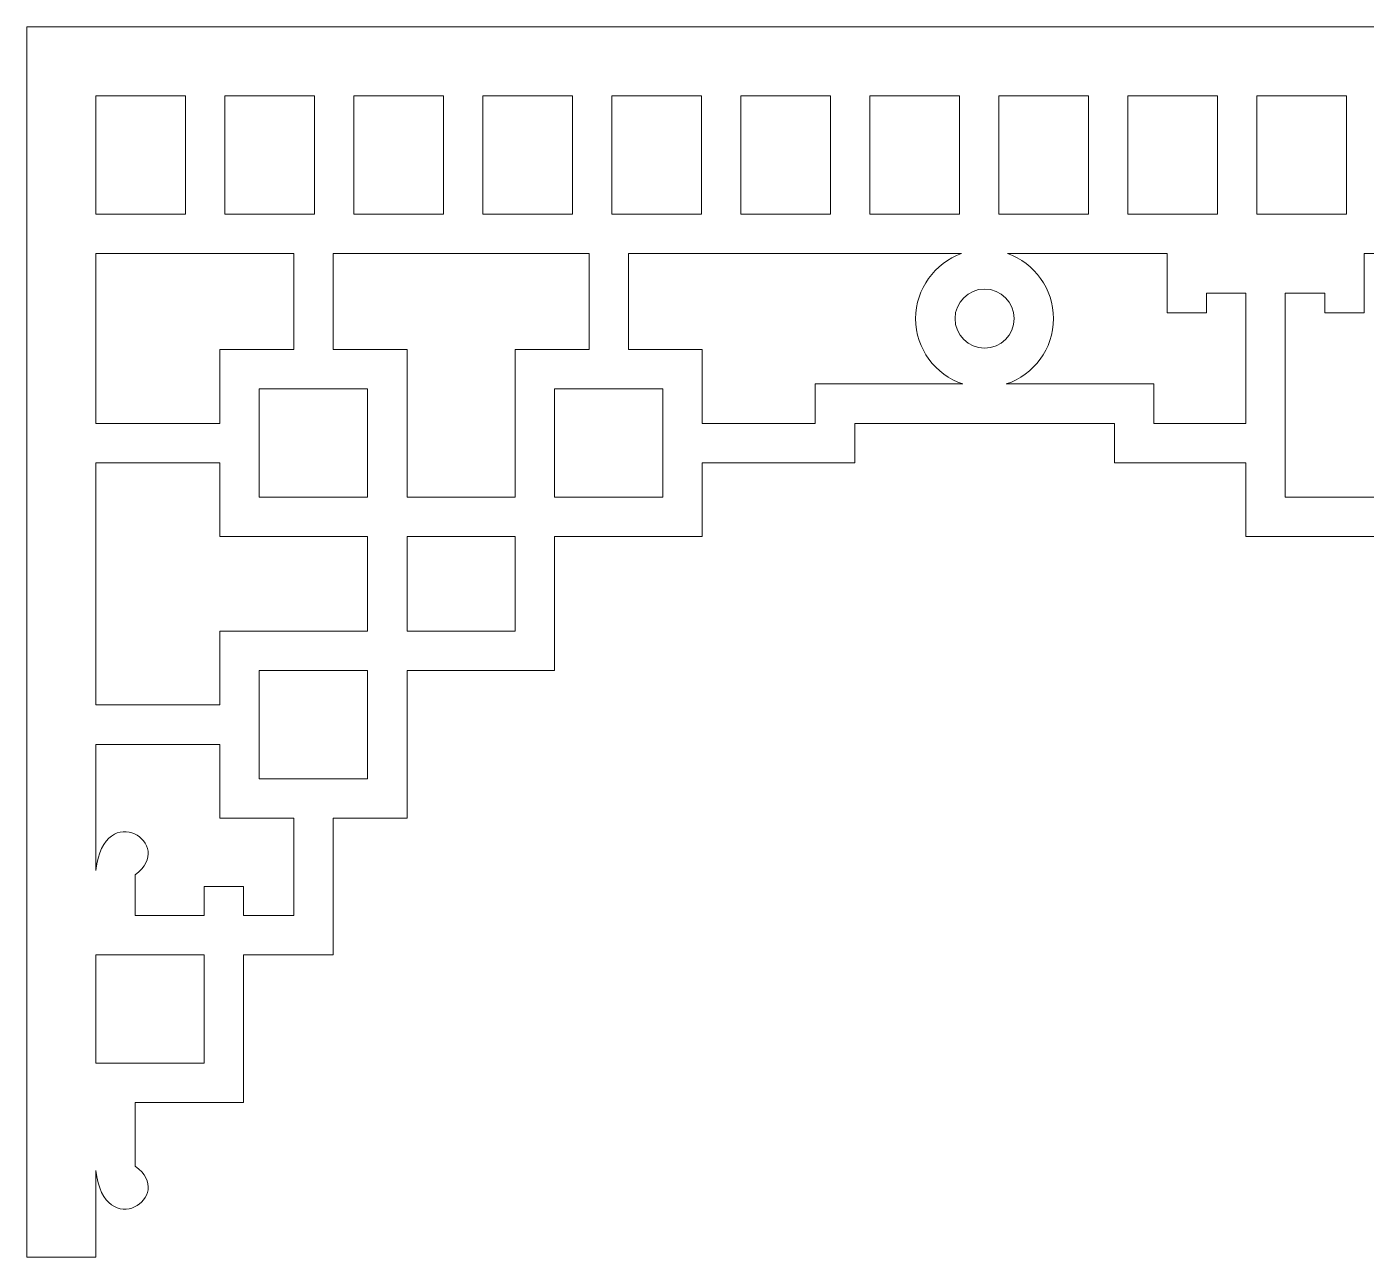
# Model space of a CAD drawing. Header units: centimetres. Extents: x -19 to 23.9, y -2.9 to 10.8.
# Drawn here: x -19.05 to -4.09, y -2.91 to 10.84 of the extents above; entities that cross this region are included whole.
import ezdxf

# ---------------------------------------------------------------- set-up
doc = ezdxf.new("R2010")
doc.units = ezdxf.units.CM
doc.header["$MEASUREMENT"] = 0
doc.layers.add('layer 1', color=7, linetype='Continuous')

msp = doc.modelspace()

# ---------------------------------------------------------------- linework, layer by layer
at = {"layer": 'layer 1', "color": 242, "lineweight": 9}
for points, knots in [([(-0.49691, 3.00372), (-0.49691, 3.00372), (-1.32569, 3.64449), (-1.32569, 3.64449), (-1.32569, 3.64449), (-1.32569, 3.64449), (-3.6411, 3.64449), (-3.6411, 3.64449), (-3.6411, 3.64449), (-3.6411, 4.14329), (-3.6411, 4.64207), (-3.6411, 5.14079), (-3.6411, 5.14079), (-3.6411, 5.14079), (-5.43131, 5.14079), (-5.43131, 5.14079), (-5.43131, 5.14079), (-5.43131, 5.41582), (-5.43131, 5.69085), (-5.43131, 5.96585), (-5.43131, 5.96585), (-5.43131, 5.96585), (-6.90035, 5.96585), (-6.90035, 5.96585), (-6.90035, 5.96585), (-6.90035, 5.96585), (-6.90035, 6.40588), (-6.90035, 6.40588), (-6.90035, 6.40588), (-6.90035, 6.40588), (-9.80102, 6.40588), (-9.80102, 6.40588), (-9.80102, 6.40588), (-9.80102, 6.40588), (-9.80102, 5.96585), (-9.80102, 5.96585), (-9.80102, 5.96585), (-10.36859, 5.96585), (-10.93616, 5.96585), (-11.50366, 5.96585), (-11.50366, 5.96585), (-11.50366, 5.96585), (-11.50366, 5.14079), (-11.50366, 5.14079), (-11.50366, 5.14079), (-11.50366, 5.14079), (-13.15377, 5.14079), (-13.15377, 5.14079), (-13.15377, 5.14079), (-13.15377, 4.64207), (-13.15377, 4.14329), (-13.15377, 3.64449), (-13.15377, 3.64449), (-13.15377, 3.64449), (-14.80171, 3.64449), (-14.80171, 3.64449), (-14.80171, 3.64449), (-14.80171, 3.64449), (-14.80171, 1.99437), (-14.80171, 1.99437), (-14.80171, 1.99437), (-14.80171, 1.99437), (-15.62677, 1.99437), (-15.62677, 1.99437), (-15.62677, 1.99437), (-15.62677, 1.48594), (-15.62677, 0.9776), (-15.62677, 0.4691), (-15.62677, 0.4691), (-15.62677, 0.4691), (-16.62873, 0.4691), (-16.62873, 0.4691), (-16.62873, 0.4691), (-16.62873, -0.08092), (-16.62873, -0.63096), (-16.62873, -1.18102), (-16.62873, -1.18102), (-16.62873, -1.18102), (-17.83881, -1.18102), (-17.83881, -1.18102), (-17.83881, -1.18102), (-17.83881, -1.18102), (-17.83881, -1.8931), (-17.83881, -1.8931), (-17.83881, -1.8931), (-17.36686, -2.22853), (-18.18139, -2.75826), (-18.27885, -1.94092), (-18.27885, -1.94092), (-18.27885, -1.94092), (-18.27885, -2.91075), (-18.27885, -2.91075), (-18.27885, -2.91075), (-18.27885, -2.91075), (-19.0489, -2.91075), (-19.0489, -2.91075), (-19.0489, -2.91075), (-19.0489, -2.91075), (-19.0489, 10.83705), (-19.0489, 10.83705), (-19.0489, 10.83705), (-4.73705, 10.83705), (9.57461, 10.83705), (23.88646, 10.83705), (23.88646, 10.83705), (23.88646, 10.83705), (23.88646, -2.91075), (23.88646, -2.91075), (23.88646, -2.91075), (23.88646, -2.91075), (23.11641, -2.91075), (23.11641, -2.91075), (23.11641, -2.91075), (23.11641, -2.91075), (23.11641, -1.94092), (23.11641, -1.94092), (23.11641, -1.94092), (23.01895, -2.75826), (22.20442, -2.22853), (22.67637, -1.8931), (22.67637, -1.8931), (22.67637, -1.8931), (22.67637, -1.18102), (22.67637, -1.18102), (22.67637, -1.18102), (22.67637, -1.18102), (21.46629, -1.18102), (21.46629, -1.18102), (21.46629, -1.18102), (21.46629, -0.63096), (21.46629, -0.08092), (21.46629, 0.4691), (21.46629, 0.4691), (21.46629, 0.4691), (20.46433, 0.4691), (20.46433, 0.4691), (20.46433, 0.4691), (20.46433, 0.9776), (20.46433, 1.48594), (20.46433, 1.99437), (20.46433, 1.99437), (20.46433, 1.99437), (19.63927, 1.99437), (19.63927, 1.99437), (19.63927, 1.99437), (19.63927, 1.99437), (19.63927, 3.64449), (19.63927, 3.64449), (19.63927, 3.64449), (19.63927, 3.64449), (17.99133, 3.64449), (17.99133, 3.64449), (17.99133, 3.64449), (17.99133, 4.14329), (17.99133, 4.64207), (17.99133, 5.14079), (17.99133, 5.14079), (17.99133, 5.14079), (16.34122, 5.14079), (16.34122, 5.14079), (16.34122, 5.14079), (16.34122, 5.14079), (16.34122, 5.96585), (16.34122, 5.96585), (16.34122, 5.96585), (15.77372, 5.96585), (15.20615, 5.96585), (14.63858, 5.96585), (14.63858, 5.96585), (14.63858, 5.96585), (14.63858, 6.40588), (14.63858, 6.40588), (14.63858, 6.40588), (14.63858, 6.40588), (11.73791, 6.40588), (11.73791, 6.40588), (11.73791, 6.40588), (11.73791, 6.40588), (11.73791, 5.96585), (11.73791, 5.96585), (11.73791, 5.96585), (11.73791, 5.96585), (10.26887, 5.96585), (10.26887, 5.96585), (10.26887, 5.96585), (10.26887, 5.69085), (10.26887, 5.41582), (10.26887, 5.14079), (10.26887, 5.14079), (10.26887, 5.14079), (8.47865, 5.14079), (8.47865, 5.14079), (8.47865, 5.14079), (8.47865, 4.64207), (8.47865, 4.14329), (8.47865, 3.64449), (8.47865, 3.64449), (8.47865, 3.64449), (6.16325, 3.64449), (6.16325, 3.64449), (6.16325, 3.64449), (6.16325, 3.64449), (5.33447, 3.00372), (5.33447, 3.00372), (5.33447, 3.00372), (3.39065, 3.00372), (1.44685, 3.00372), (-0.49691, 3.00372)], [0, 0, 0, 0, 0.01886792, 0.01886792, 0.01886792, 0.01886792, 0.03773585, 0.03773585, 0.03773585, 0.03773585, 0.05660377, 0.05660377, 0.05660377, 0.05660377, 0.0754717, 0.0754717, 0.0754717, 0.0754717, 0.09433962, 0.09433962, 0.09433962, 0.09433962, 0.11320755, 0.11320755, 0.11320755, 0.11320755, 0.13207547, 0.13207547, 0.13207547, 0.13207547, 0.1509434, 0.1509434, 0.1509434, 0.1509434, 0.16981132, 0.16981132, 0.16981132, 0.16981132, 0.18867925, 0.18867925, 0.18867925, 0.18867925, 0.20754717, 0.20754717, 0.20754717, 0.20754717, 0.22641509, 0.22641509, 0.22641509, 0.22641509, 0.24528302, 0.24528302, 0.24528302, 0.24528302, 0.26415094, 0.26415094, 0.26415094, 0.26415094, 0.28301887, 0.28301887, 0.28301887, 0.28301887, 0.30188679, 0.30188679, 0.30188679, 0.30188679, 0.32075472, 0.32075472, 0.32075472, 0.32075472, 0.33962264, 0.33962264, 0.33962264, 0.33962264, 0.35849057, 0.35849057, 0.35849057, 0.35849057, 0.37735849, 0.37735849, 0.37735849, 0.37735849, 0.39622642, 0.39622642, 0.39622642, 0.39622642, 0.41509434, 0.41509434, 0.41509434, 0.41509434, 0.43396226, 0.43396226, 0.43396226, 0.43396226, 0.45283019, 0.45283019, 0.45283019, 0.45283019, 0.47169811, 0.47169811, 0.47169811, 0.47169811, 0.49056604, 0.49056604, 0.49056604, 0.49056604, 0.50943396, 0.50943396, 0.50943396, 0.50943396, 0.52830189, 0.52830189, 0.52830189, 0.52830189, 0.54716981, 0.54716981, 0.54716981, 0.54716981, 0.56603774, 0.56603774, 0.56603774, 0.56603774, 0.58490566, 0.58490566, 0.58490566, 0.58490566, 0.60377358, 0.60377358, 0.60377358, 0.60377358, 0.62264151, 0.62264151, 0.62264151, 0.62264151, 0.64150943, 0.64150943, 0.64150943, 0.64150943, 0.66037736, 0.66037736, 0.66037736, 0.66037736, 0.67924528, 0.67924528, 0.67924528, 0.67924528, 0.69811321, 0.69811321, 0.69811321, 0.69811321, 0.71698113, 0.71698113, 0.71698113, 0.71698113, 0.73584906, 0.73584906, 0.73584906, 0.73584906, 0.75471698, 0.75471698, 0.75471698, 0.75471698, 0.77358491, 0.77358491, 0.77358491, 0.77358491, 0.79245283, 0.79245283, 0.79245283, 0.79245283, 0.81132075, 0.81132075, 0.81132075, 0.81132075, 0.83018868, 0.83018868, 0.83018868, 0.83018868, 0.8490566, 0.8490566, 0.8490566, 0.8490566, 0.86792453, 0.86792453, 0.86792453, 0.86792453, 0.88679245, 0.88679245, 0.88679245, 0.88679245, 0.90566038, 0.90566038, 0.90566038, 0.90566038, 0.9245283, 0.9245283, 0.9245283, 0.9245283, 0.94339623, 0.94339623, 0.94339623, 0.94339623, 0.96226415, 0.96226415, 0.96226415, 0.96226415, 1, 1, 1, 1]), ([(-17.27778, 10.067), (-17.27778, 10.067), (-18.27885, 10.067), (-18.27885, 10.067), (-18.27885, 10.067), (-18.27885, 10.067), (-18.27885, 8.74211), (-18.27885, 8.74211), (-18.27885, 8.74211), (-18.27885, 8.74211), (-17.27778, 8.74211), (-17.27778, 8.74211), (-17.27778, 8.74211), (-17.27778, 8.74211), (-17.27778, 10.067), (-17.27778, 10.067)], [0, 0, 0, 0, 0.2, 0.2, 0.2, 0.2, 0.4, 0.4, 0.4, 0.4, 0.6, 0.6, 0.6, 0.6, 1, 1, 1, 1]), ([(-15.83667, 10.067), (-15.83667, 10.067), (-16.83774, 10.067), (-16.83774, 10.067), (-16.83774, 10.067), (-16.83774, 10.067), (-16.83774, 8.74211), (-16.83774, 8.74211), (-16.83774, 8.74211), (-16.83774, 8.74211), (-15.83667, 8.74211), (-15.83667, 8.74211), (-15.83667, 8.74211), (-15.83667, 8.74211), (-15.83667, 10.067), (-15.83667, 10.067)], [0, 0, 0, 0, 0.2, 0.2, 0.2, 0.2, 0.4, 0.4, 0.4, 0.4, 0.6, 0.6, 0.6, 0.6, 1, 1, 1, 1]), ([(-14.39557, 10.067), (-14.39557, 10.067), (-15.39664, 10.067), (-15.39664, 10.067), (-15.39664, 10.067), (-15.39664, 10.067), (-15.39664, 8.74211), (-15.39664, 8.74211), (-15.39664, 8.74211), (-15.39664, 8.74211), (-14.39557, 8.74211), (-14.39557, 8.74211), (-14.39557, 8.74211), (-14.39557, 8.74211), (-14.39557, 10.067), (-14.39557, 10.067)], [0, 0, 0, 0, 0.2, 0.2, 0.2, 0.2, 0.4, 0.4, 0.4, 0.4, 0.6, 0.6, 0.6, 0.6, 1, 1, 1, 1]), ([(-12.95447, 10.067), (-12.95447, 10.067), (-13.95554, 10.067), (-13.95554, 10.067), (-13.95554, 10.067), (-13.95554, 10.067), (-13.95554, 8.74211), (-13.95554, 8.74211), (-13.95554, 8.74211), (-13.95554, 8.74211), (-12.95447, 8.74211), (-12.95447, 8.74211), (-12.95447, 8.74211), (-12.95447, 8.74211), (-12.95447, 10.067), (-12.95447, 10.067)], [0, 0, 0, 0, 0.2, 0.2, 0.2, 0.2, 0.4, 0.4, 0.4, 0.4, 0.6, 0.6, 0.6, 0.6, 1, 1, 1, 1]), ([(-11.51337, 10.067), (-11.51337, 10.067), (-12.51444, 10.067), (-12.51444, 10.067), (-12.51444, 10.067), (-12.51444, 10.067), (-12.51444, 8.74211), (-12.51444, 8.74211), (-12.51444, 8.74211), (-12.51444, 8.74211), (-11.51337, 8.74211), (-11.51337, 8.74211), (-11.51337, 8.74211), (-11.51337, 8.74211), (-11.51337, 10.067), (-11.51337, 10.067)], [0, 0, 0, 0, 0.2, 0.2, 0.2, 0.2, 0.4, 0.4, 0.4, 0.4, 0.6, 0.6, 0.6, 0.6, 1, 1, 1, 1]), ([(-10.07227, 10.067), (-10.07227, 10.067), (-11.07334, 10.067), (-11.07334, 10.067), (-11.07334, 10.067), (-11.07334, 10.067), (-11.07334, 8.74211), (-11.07334, 8.74211), (-11.07334, 8.74211), (-11.07334, 8.74211), (-10.07227, 8.74211), (-10.07227, 8.74211), (-10.07227, 8.74211), (-10.07227, 8.74211), (-10.07227, 10.067), (-10.07227, 10.067)], [0, 0, 0, 0, 0.2, 0.2, 0.2, 0.2, 0.4, 0.4, 0.4, 0.4, 0.6, 0.6, 0.6, 0.6, 1, 1, 1, 1]), ([(-8.63117, 10.067), (-8.63117, 10.067), (-9.63224, 10.067), (-9.63224, 10.067), (-9.63224, 10.067), (-9.63224, 10.067), (-9.63224, 8.74211), (-9.63224, 8.74211), (-9.63224, 8.74211), (-9.63224, 8.74211), (-8.63117, 8.74211), (-8.63117, 8.74211), (-8.63117, 8.74211), (-8.63117, 8.74211), (-8.63117, 10.067), (-8.63117, 10.067)], [0, 0, 0, 0, 0.2, 0.2, 0.2, 0.2, 0.4, 0.4, 0.4, 0.4, 0.6, 0.6, 0.6, 0.6, 1, 1, 1, 1]), ([(-7.19007, 10.067), (-7.19007, 10.067), (-8.19114, 10.067), (-8.19114, 10.067), (-8.19114, 10.067), (-8.19114, 10.067), (-8.19114, 8.74211), (-8.19114, 8.74211), (-8.19114, 8.74211), (-8.19114, 8.74211), (-7.19007, 8.74211), (-7.19007, 8.74211), (-7.19007, 8.74211), (-7.19007, 8.74211), (-7.19007, 10.067), (-7.19007, 10.067)], [0, 0, 0, 0, 0.2, 0.2, 0.2, 0.2, 0.4, 0.4, 0.4, 0.4, 0.6, 0.6, 0.6, 0.6, 1, 1, 1, 1]), ([(-5.74896, 10.067), (-5.74896, 10.067), (-6.75004, 10.067), (-6.75004, 10.067), (-6.75004, 10.067), (-6.75004, 10.067), (-6.75004, 8.74211), (-6.75004, 8.74211), (-6.75004, 8.74211), (-6.75004, 8.74211), (-5.74896, 8.74211), (-5.74896, 8.74211), (-5.74896, 8.74211), (-5.74896, 8.74211), (-5.74896, 10.067), (-5.74896, 10.067)], [0, 0, 0, 0, 0.2, 0.2, 0.2, 0.2, 0.4, 0.4, 0.4, 0.4, 0.6, 0.6, 0.6, 0.6, 1, 1, 1, 1]), ([(-4.30786, 10.067), (-4.30786, 10.067), (-5.30893, 10.067), (-5.30893, 10.067), (-5.30893, 10.067), (-5.30893, 10.067), (-5.30893, 8.74211), (-5.30893, 8.74211), (-5.30893, 8.74211), (-5.30893, 8.74211), (-4.30786, 8.74211), (-4.30786, 8.74211), (-4.30786, 8.74211), (-4.30786, 8.74211), (-4.30786, 10.067), (-4.30786, 10.067)], [0, 0, 0, 0, 0.2, 0.2, 0.2, 0.2, 0.4, 0.4, 0.4, 0.4, 0.6, 0.6, 0.6, 0.6, 1, 1, 1, 1]), ([(-16.89186, 6.40588), (-16.89186, 6.40588), (-16.89186, 7.23094), (-16.89186, 7.23094), (-16.89186, 7.23094), (-16.89186, 7.23094), (-16.0668, 7.23094), (-16.0668, 7.23094), (-16.0668, 7.23094), (-16.0668, 7.23094), (-16.0668, 8.30208), (-16.0668, 8.30208), (-16.0668, 8.30208), (-16.0668, 8.30208), (-18.27885, 8.30208), (-18.27885, 8.30208), (-18.27885, 8.30208), (-18.27885, 8.30208), (-18.27885, 6.40588), (-18.27885, 6.40588), (-18.27885, 6.40588), (-18.27885, 6.40588), (-16.89186, 6.40588), (-16.89186, 6.40588)], [0, 0, 0, 0, 0.14285714, 0.14285714, 0.14285714, 0.14285714, 0.28571429, 0.28571429, 0.28571429, 0.28571429, 0.42857143, 0.42857143, 0.42857143, 0.42857143, 0.57142857, 0.57142857, 0.57142857, 0.57142857, 0.71428571, 0.71428571, 0.71428571, 0.71428571, 1, 1, 1, 1]), ([(-13.5938, 5.58083), (-13.5938, 5.58083), (-13.5938, 7.23094), (-13.5938, 7.23094), (-13.5938, 7.23094), (-13.5938, 7.23094), (-12.76875, 7.23094), (-12.76875, 7.23094), (-12.76875, 7.23094), (-12.76875, 7.23094), (-12.76875, 8.30208), (-12.76875, 8.30208), (-12.76875, 8.30208), (-12.76875, 8.30208), (-15.62677, 8.30208), (-15.62677, 8.30208), (-15.62677, 8.30208), (-15.62677, 8.30208), (-15.62677, 7.23094), (-15.62677, 7.23094), (-15.62677, 7.23094), (-15.62677, 7.23094), (-14.80171, 7.23094), (-14.80171, 7.23094), (-14.80171, 7.23094), (-14.80171, 7.23094), (-14.80171, 5.58083), (-14.80171, 5.58083), (-14.80171, 5.58083), (-14.80171, 5.58083), (-13.5938, 5.58083), (-13.5938, 5.58083)], [0, 0, 0, 0, 0.11111111, 0.11111111, 0.11111111, 0.11111111, 0.22222222, 0.22222222, 0.22222222, 0.22222222, 0.33333333, 0.33333333, 0.33333333, 0.33333333, 0.44444444, 0.44444444, 0.44444444, 0.44444444, 0.55555556, 0.55555556, 0.55555556, 0.55555556, 0.66666667, 0.66666667, 0.66666667, 0.66666667, 0.77777778, 0.77777778, 0.77777778, 0.77777778, 1, 1, 1, 1]), ([(-8.59368, 6.84591), (-8.89938, 6.94806), (-9.12073, 7.23722), (-9.12073, 7.57652), (-9.12073, 7.57652), (-9.12073, 7.91034), (-8.90646, 8.19568), (-8.60842, 8.30208), (-8.60842, 8.30208), (-8.60842, 8.30208), (-12.32871, 8.30208), (-12.32871, 8.30208), (-12.32871, 8.30208), (-12.32871, 8.30208), (-12.32871, 7.23094), (-12.32871, 7.23094), (-12.32871, 7.23094), (-12.32871, 7.23094), (-11.50366, 7.23094), (-11.50366, 7.23094), (-11.50366, 7.23094), (-11.50366, 7.23094), (-11.50366, 6.40588), (-11.50366, 6.40588), (-11.50366, 6.40588), (-11.50366, 6.40588), (-10.24105, 6.40588), (-10.24105, 6.40588), (-10.24105, 6.40588), (-10.24105, 6.40588), (-10.24105, 6.84591), (-10.24105, 6.84591), (-10.24105, 6.84591), (-10.24105, 6.84591), (-8.59368, 6.84591), (-8.59368, 6.84591)], [0, 0, 0, 0, 0.1, 0.1, 0.1, 0.1, 0.2, 0.2, 0.2, 0.2, 0.3, 0.3, 0.3, 0.3, 0.4, 0.4, 0.4, 0.4, 0.5, 0.5, 0.5, 0.5, 0.6, 0.6, 0.6, 0.6, 0.7, 0.7, 0.7, 0.7, 0.8, 0.8, 0.8, 0.8, 1, 1, 1, 1]), ([(-5.87134, 7.86204), (-5.87134, 7.86204), (-5.87134, 7.64203), (-5.87134, 7.64203), (-5.87134, 7.64203), (-5.87134, 7.64203), (-6.31137, 7.64203), (-6.31137, 7.64203), (-6.31137, 7.64203), (-6.31137, 7.64203), (-6.31137, 8.30208), (-6.31137, 8.30208), (-6.31137, 8.30208), (-6.31137, 8.30208), (-8.093, 8.30208), (-8.093, 8.30208), (-8.093, 8.30208), (-7.79495, 8.19568), (-7.58063, 7.91034), (-7.58063, 7.57652), (-7.58063, 7.57652), (-7.58063, 7.23722), (-7.80206, 6.94806), (-8.10776, 6.84591), (-8.10776, 6.84591), (-8.10776, 6.84591), (-6.46032, 6.84591), (-6.46032, 6.84591), (-6.46032, 6.84591), (-6.46032, 6.84591), (-6.46032, 6.40588), (-6.46032, 6.40588), (-6.46032, 6.40588), (-6.46032, 6.40588), (-5.43131, 6.40588), (-5.43131, 6.40588), (-5.43131, 6.40588), (-5.43131, 6.40588), (-5.43131, 7.86204), (-5.43131, 7.86204), (-5.43131, 7.86204), (-5.43131, 7.86204), (-5.87134, 7.86204), (-5.87134, 7.86204)], [0, 0, 0, 0, 0.08333333, 0.08333333, 0.08333333, 0.08333333, 0.16666667, 0.16666667, 0.16666667, 0.16666667, 0.25, 0.25, 0.25, 0.25, 0.33333333, 0.33333333, 0.33333333, 0.33333333, 0.41666667, 0.41666667, 0.41666667, 0.41666667, 0.5, 0.5, 0.5, 0.5, 0.58333333, 0.58333333, 0.58333333, 0.58333333, 0.66666667, 0.66666667, 0.66666667, 0.66666667, 0.75, 0.75, 0.75, 0.75, 0.83333333, 0.83333333, 0.83333333, 0.83333333, 1, 1, 1, 1]), ([(-0.05588, 6.40588), (0.13224, 7.30597), (0.80217, 8.03266), (1.67009, 8.30208), (1.67009, 8.30208), (-0.257, 8.30208), (-2.18409, 8.30208), (-4.11121, 8.30208), (-4.11121, 8.30208), (-4.11121, 8.0821), (-4.11121, 7.86208), (-4.11121, 7.64203), (-4.11121, 7.64203), (-4.11121, 7.64203), (-4.55124, 7.64203), (-4.55124, 7.64203), (-4.55124, 7.64203), (-4.55124, 7.64203), (-4.55124, 7.86204), (-4.55124, 7.86204), (-4.55124, 7.86204), (-4.55124, 7.86204), (-4.99128, 7.86204), (-4.99128, 7.86204), (-4.99128, 7.86204), (-4.99128, 7.86204), (-4.99128, 5.58083), (-4.99128, 5.58083), (-4.99128, 5.58083), (-4.99128, 5.58083), (-3.6411, 5.58083), (-3.6411, 5.58083), (-3.6411, 5.58083), (-3.6411, 5.58083), (-3.6411, 5.61527), (-3.6411, 5.61527), (-3.6411, 5.61527), (-3.6411, 5.61527), (-3.6411, 7.23094), (-3.6411, 7.23094), (-3.6411, 7.23094), (-3.6411, 7.23094), (-1.55095, 7.23094), (-1.55095, 7.23094), (-1.55095, 7.23094), (-1.55095, 7.23094), (-1.55095, 6.40588), (-1.55095, 6.40588), (-1.55095, 6.40588), (-1.55095, 6.40588), (-0.05588, 6.40588), (-0.05588, 6.40588)], [0, 0, 0, 0, 0.07142857, 0.07142857, 0.07142857, 0.07142857, 0.14285714, 0.14285714, 0.14285714, 0.14285714, 0.21428571, 0.21428571, 0.21428571, 0.21428571, 0.28571429, 0.28571429, 0.28571429, 0.28571429, 0.35714286, 0.35714286, 0.35714286, 0.35714286, 0.42857143, 0.42857143, 0.42857143, 0.42857143, 0.5, 0.5, 0.5, 0.5, 0.57142857, 0.57142857, 0.57142857, 0.57142857, 0.64285714, 0.64285714, 0.64285714, 0.64285714, 0.71428571, 0.71428571, 0.71428571, 0.71428571, 0.78571429, 0.78571429, 0.78571429, 0.78571429, 0.85714286, 0.85714286, 0.85714286, 0.85714286, 1, 1, 1, 1]), ([(-8.35068, 7.2465), (-8.53245, 7.2465), (-8.6807, 7.39475), (-8.6807, 7.57652), (-8.6807, 7.57652), (-8.6807, 7.75829), (-8.53245, 7.90654), (-8.35068, 7.90654), (-8.35068, 7.90654), (-8.16891, 7.90654), (-8.02066, 7.75829), (-8.02066, 7.57652), (-8.02066, 7.57652), (-8.02066, 7.39475), (-8.16891, 7.2465), (-8.35068, 7.2465)], [0, 0, 0, 0, 0.2, 0.2, 0.2, 0.2, 0.4, 0.4, 0.4, 0.4, 0.6, 0.6, 0.6, 0.6, 1, 1, 1, 1]), ([(-16.45183, 6.79091), (-16.45183, 6.79091), (-15.24174, 6.79091), (-15.24174, 6.79091), (-15.24174, 6.79091), (-15.24174, 6.79091), (-15.24174, 5.58084), (-15.24174, 5.58084), (-15.24174, 5.58084), (-15.24174, 5.58084), (-16.45183, 5.58084), (-16.45183, 5.58084), (-16.45183, 5.58084), (-16.45183, 5.58084), (-16.45183, 6.79091), (-16.45183, 6.79091)], [0, 0, 0, 0, 0.2, 0.2, 0.2, 0.2, 0.4, 0.4, 0.4, 0.4, 0.6, 0.6, 0.6, 0.6, 1, 1, 1, 1]), ([(-13.15377, 6.79091), (-13.15377, 6.79091), (-11.94369, 6.79091), (-11.94369, 6.79091), (-11.94369, 6.79091), (-11.94369, 6.79091), (-11.94369, 5.58084), (-11.94369, 5.58084), (-11.94369, 5.58084), (-11.94369, 5.58084), (-13.15377, 5.58084), (-13.15377, 5.58084), (-13.15377, 5.58084), (-13.15377, 5.58084), (-13.15377, 6.79091), (-13.15377, 6.79091)], [0, 0, 0, 0, 0.2, 0.2, 0.2, 0.2, 0.4, 0.4, 0.4, 0.4, 0.6, 0.6, 0.6, 0.6, 1, 1, 1, 1]), ([(-15.24174, 5.14079), (-15.24174, 5.14079), (-16.89186, 5.14079), (-16.89186, 5.14079), (-16.89186, 5.14079), (-16.89186, 5.14079), (-16.89186, 5.96585), (-16.89186, 5.96585), (-16.89186, 5.96585), (-16.89186, 5.96585), (-18.27885, 5.96585), (-18.27885, 5.96585), (-18.27885, 5.96585), (-18.27885, 5.96585), (-18.27885, 3.25946), (-18.27885, 3.25946), (-18.27885, 3.25946), (-18.27885, 3.25946), (-16.89186, 3.25946), (-16.89186, 3.25946), (-16.89186, 3.25946), (-16.89186, 3.25946), (-16.89186, 4.08452), (-16.89186, 4.08452), (-16.89186, 4.08452), (-16.89186, 4.08452), (-15.24174, 4.08452), (-15.24174, 4.08452), (-15.24174, 4.08452), (-15.24174, 4.08452), (-15.24174, 5.14079), (-15.24174, 5.14079)], [0, 0, 0, 0, 0.11111111, 0.11111111, 0.11111111, 0.11111111, 0.22222222, 0.22222222, 0.22222222, 0.22222222, 0.33333333, 0.33333333, 0.33333333, 0.33333333, 0.44444444, 0.44444444, 0.44444444, 0.44444444, 0.55555556, 0.55555556, 0.55555556, 0.55555556, 0.66666667, 0.66666667, 0.66666667, 0.66666667, 0.77777778, 0.77777778, 0.77777778, 0.77777778, 1, 1, 1, 1]), ([(-13.5938, 4.08452), (-13.5938, 4.08452), (-13.5938, 5.14079), (-13.5938, 5.14079), (-13.5938, 5.14079), (-13.5938, 5.14079), (-14.80171, 5.14079), (-14.80171, 5.14079), (-14.80171, 5.14079), (-14.80171, 5.14079), (-14.80171, 4.08452), (-14.80171, 4.08452), (-14.80171, 4.08452), (-14.80171, 4.08452), (-13.5938, 4.08452), (-13.5938, 4.08452)], [0, 0, 0, 0, 0.2, 0.2, 0.2, 0.2, 0.4, 0.4, 0.4, 0.4, 0.6, 0.6, 0.6, 0.6, 1, 1, 1, 1]), ([(-16.45183, 3.64449), (-16.45183, 3.64449), (-15.24174, 3.64449), (-15.24174, 3.64449), (-15.24174, 3.64449), (-15.24174, 3.64449), (-15.24174, 2.43442), (-15.24174, 2.43442), (-15.24174, 2.43442), (-15.24174, 2.43442), (-16.45183, 2.43442), (-16.45183, 2.43442), (-16.45183, 2.43442), (-16.45183, 2.43442), (-16.45183, 3.64449), (-16.45183, 3.64449)], [0, 0, 0, 0, 0.2, 0.2, 0.2, 0.2, 0.4, 0.4, 0.4, 0.4, 0.6, 0.6, 0.6, 0.6, 1, 1, 1, 1]), ([(-17.06876, 1.23099), (-17.06876, 1.23099), (-16.62873, 1.23099), (-16.62873, 1.23099), (-16.62873, 1.23099), (-16.62873, 1.23099), (-16.62873, 0.90913), (-16.62873, 0.90913), (-16.62873, 0.90913), (-16.62873, 0.90913), (-16.0668, 0.90913), (-16.0668, 0.90913), (-16.0668, 0.90913), (-16.0668, 0.90913), (-16.0668, 1.99437), (-16.0668, 1.99437), (-16.0668, 1.99437), (-16.0668, 1.99437), (-16.89186, 1.99437), (-16.89186, 1.99437), (-16.89186, 1.99437), (-16.89186, 1.99437), (-16.89186, 2.81943), (-16.89186, 2.81943), (-16.89186, 2.81943), (-16.89186, 2.81943), (-18.27885, 2.81943), (-18.27885, 2.81943), (-18.27885, 2.81943), (-18.27885, 2.81943), (-18.27885, 1.41045), (-18.27885, 1.41045), (-18.27885, 1.41045), (-18.18139, 2.22779), (-17.36686, 1.69806), (-17.83881, 1.36263), (-17.83881, 1.36263), (-17.83881, 1.36263), (-17.83881, 0.90913), (-17.83881, 0.90913), (-17.83881, 0.90913), (-17.83881, 0.90913), (-17.06876, 0.90913), (-17.06876, 0.90913), (-17.06876, 0.90913), (-17.06876, 0.90913), (-17.06876, 1.23099), (-17.06876, 1.23099)], [0, 0, 0, 0, 0.07692308, 0.07692308, 0.07692308, 0.07692308, 0.15384615, 0.15384615, 0.15384615, 0.15384615, 0.23076923, 0.23076923, 0.23076923, 0.23076923, 0.30769231, 0.30769231, 0.30769231, 0.30769231, 0.38461538, 0.38461538, 0.38461538, 0.38461538, 0.46153846, 0.46153846, 0.46153846, 0.46153846, 0.53846154, 0.53846154, 0.53846154, 0.53846154, 0.61538462, 0.61538462, 0.61538462, 0.61538462, 0.69230769, 0.69230769, 0.69230769, 0.69230769, 0.76923077, 0.76923077, 0.76923077, 0.76923077, 0.84615385, 0.84615385, 0.84615385, 0.84615385, 1, 1, 1, 1]), ([(-17.06876, -0.74099), (-17.06876, -0.74099), (-17.06876, 0.4691), (-17.06876, 0.4691), (-17.06876, 0.4691), (-17.06876, 0.4691), (-18.27885, 0.4691), (-18.27885, 0.4691), (-18.27885, 0.4691), (-18.27885, 0.4691), (-18.27885, -0.74099), (-18.27885, -0.74099), (-18.27885, -0.74099), (-18.27885, -0.74099), (-17.06876, -0.74099), (-17.06876, -0.74099)], [0, 0, 0, 0, 0.2, 0.2, 0.2, 0.2, 0.4, 0.4, 0.4, 0.4, 0.6, 0.6, 0.6, 0.6, 1, 1, 1, 1])]:
    msp.add_open_spline(points, degree=3, knots=knots, dxfattribs=at)

doc.saveas('drawing.dxf')
